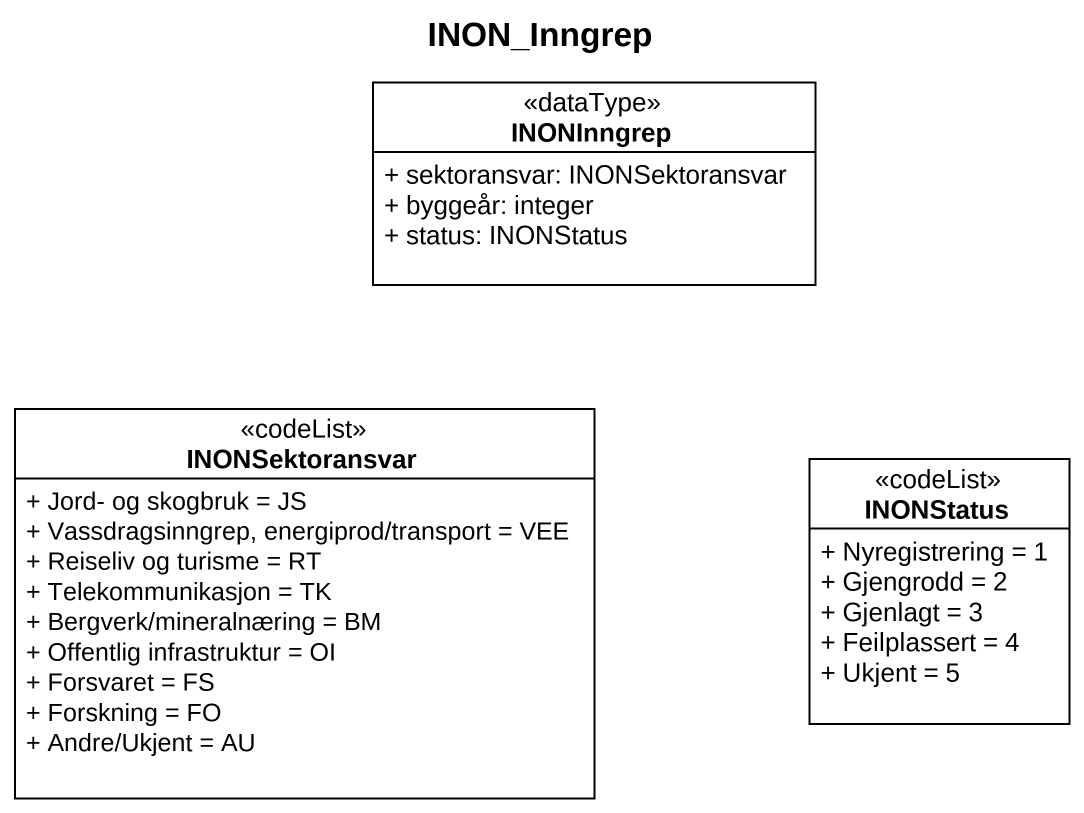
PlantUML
@startuml
title INON_Inngrep
hide circle
hide empty members
skinparam classAttributeIconSize 0
class INONInngrep <<dataType>> {
  + sektoransvar: INONSektoransvar
  + byggeår: integer
  + status: INONStatus
}
class INONSektoransvar <<codeList>> {
  + Jord- og skogbruk = JS
  + Vassdragsinngrep, energiprod/transport = VEE
  + Reiseliv og turisme = RT
  + Telekommunikasjon = TK
  + Bergverk/mineralnæring = BM
  + Offentlig infrastruktur = OI
  + Forsvaret = FS
  + Forskning = FO
  + Andre/Ukjent = AU
}
class INONStatus <<codeList>> {
  + Nyregistrering = 1
  + Gjengrodd = 2
  + Gjenlagt = 3
  + Feilplassert = 4
  + Ukjent = 5
}
@enduml
